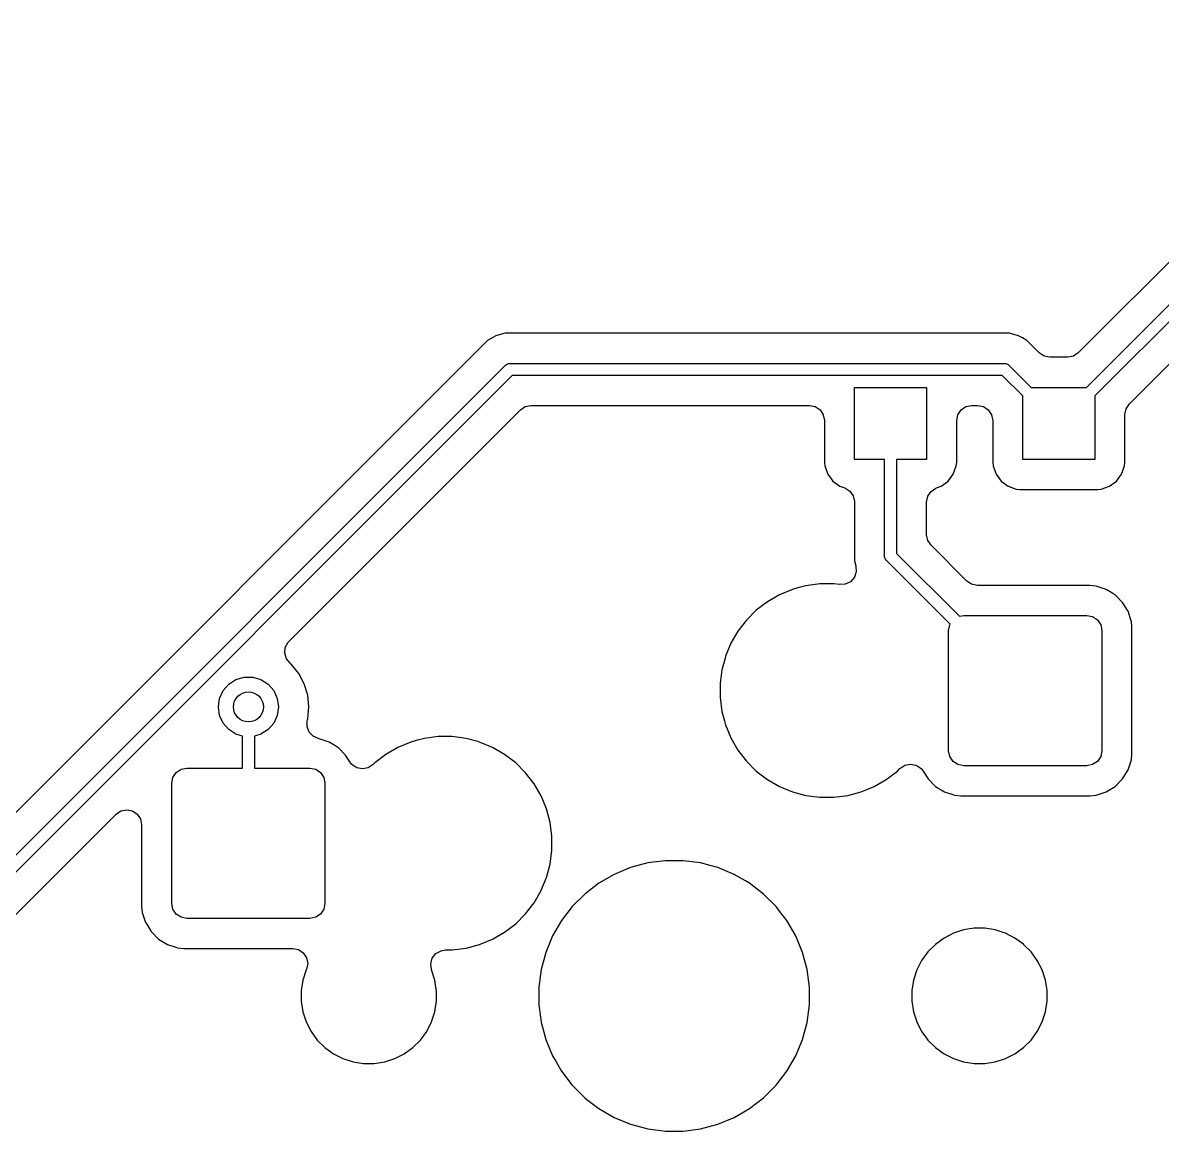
# Model space of a CAD drawing. Extents: x 17 to 170, y -181 to -32.
# Drawn here: x 57.49 to 76.45, y -110.19 to -91.74 of the extents above; entities that cross this region are included whole.
import ezdxf

# ---------------------------------------------------------------- set-up
doc = ezdxf.new("R2010")
doc.units = 0
doc.layers.add('BLACK', color=7, linetype='CONTINUOUS')

msp = doc.modelspace()

# ---------------------------------------------------------------- linework, layer by layer
at = {"layer": 'BLACK', "linetype": 'CONTINUOUS'}
for p, q in [((80.54198, -91.743784), (75.049194, -97.23657)), ((75.183578, -97.81), (80.951789, -92.041789)), ((81.063922, -92.2125), (75.325, -97.951422)), ((75.898429, -98.085805), (81.198305, -92.78593)), ((65.221283, -97.02948), (65.109479, -97.141283)), ((65.221285, -97.029479), (65.221283, -97.02948)), ((65.358216, -96.950422), (65.221285, -97.029479)), ((65.358219, -96.950421), (65.358216, -96.950422)), ((65.491935, -96.914591), (65.358219, -96.950421)), ((65.491936, -96.914592), (65.491935, -96.914591)), ((65.510941, -96.9095), (65.491936, -96.914592)), ((73.730666, -96.9095), (65.510941, -96.9095)), ((73.730682, -96.909499), (73.730666, -96.9095)), ((73.745943, -96.909499), (73.730682, -96.909499)), ((73.904057, -96.909499), (73.745943, -96.909499)), ((73.923086, -96.914598), (73.904057, -96.909499)), ((74.056784, -96.950422), (73.923086, -96.914598)), ((74.056787, -96.950424), (74.056784, -96.950422)), ((74.088792, -96.968902), (74.056787, -96.950424)), ((74.121924, -96.988031), (74.088792, -96.968902)), ((74.193716, -97.02948), (74.121924, -96.988031)), ((74.30552, -97.141284), (74.193716, -97.02948)), ((65.109478, -97.141286), (55.306286, -106.944478)), ((65.10948, -97.141284), (65.109478, -97.141286)), ((65.109479, -97.141283), (65.10948, -97.141284)), ((74.305521, -97.141286), (74.30552, -97.141284)), ((74.400805, -97.23657), (74.305521, -97.141286)), ((74.481587, -97.290546), (74.400805, -97.23657)), ((75.049194, -97.23657), (74.968412, -97.290546)), ((55.604289, -107.354289), (65.519289, -97.43929)), ((65.519289, -97.43929), (65.534442, -97.426853)), ((65.534442, -97.426853), (65.545, -97.422479)), ((65.545, -97.422479), (65.570491, -97.411921)), ((65.570491, -97.411921), (65.59, -97.41)), ((65.59, -97.41), (73.825, -97.41)), ((73.825, -97.41), (73.844509, -97.411921)), ((73.844509, -97.411921), (73.880557, -97.426853)), ((73.880557, -97.426853), (73.895711, -97.439289)), ((73.895711, -97.439289), (74.266422, -97.81)), ((74.576875, -97.3095), (74.481587, -97.290546)), ((74.873124, -97.3095), (74.576875, -97.3095)), ((74.968412, -97.290546), (74.873124, -97.3095)), ((65.631421, -97.61), (55.775, -107.466421)), ((73.783578, -97.61), (65.631421, -97.61)), ((74.125, -97.951422), (73.783578, -97.61)), ((71.325, -99.01), (71.325, -97.81)), ((71.325, -97.81), (72.525, -97.81)), ((72.525, -97.81), (72.525, -99.01)), ((74.266422, -97.81), (75.183578, -97.81)), ((74.125, -99.01), (74.125, -97.951422)), ((75.325, -97.951422), (75.325, -99.01)), ((61.917024, -102.032209), (65.765805, -98.18343)), ((65.765805, -98.18343), (65.846587, -98.129454)), ((65.846587, -98.129454), (65.941875, -98.1105)), ((65.941875, -98.1105), (70.5755, -98.1105)), ((70.5755, -98.1105), (70.670788, -98.129454)), ((70.670788, -98.129454), (70.75157, -98.18343)), ((70.75157, -98.18343), (70.805546, -98.264212)), ((73.044453, -98.264212), (73.098429, -98.183431)), ((73.098429, -98.183431), (73.17921, -98.129454)), ((73.17921, -98.129454), (73.274499, -98.1105)), ((73.274499, -98.1105), (73.3755, -98.1105)), ((73.3755, -98.1105), (73.470788, -98.129454)), ((73.470788, -98.129454), (73.55157, -98.18343)), ((73.55157, -98.18343), (73.605546, -98.264212)), ((75.825499, -98.261873), (75.844453, -98.166586)), ((75.844453, -98.166586), (75.898429, -98.085805)), ((70.805546, -98.264212), (70.8245, -98.3595)), ((70.8245, -98.3595), (70.8245, -99.057865)), ((73.025499, -98.359498), (73.044453, -98.264212)), ((73.0255, -99.057873), (73.025499, -98.359498)), ((73.605546, -98.264212), (73.6245, -98.3595)), ((73.6245, -98.3595), (73.6245, -99.057865)), ((75.8255, -98.947488), (75.825499, -98.261873)), ((75.8255, -99.057873), (75.8255, -98.947488)), ((70.8245, -99.057865), (70.8245, -99.057868)), ((70.8245, -99.057868), (70.824501, -99.057872)), ((70.824501, -99.057872), (70.824518, -99.058026)), ((70.824518, -99.058026), (70.830908, -99.11748)), ((70.830908, -99.11748), (70.830909, -99.117484)), ((70.830909, -99.117484), (70.865614, -99.210532)), ((71.825, -99.01), (71.325, -99.01)), ((71.825, -100.613), (71.825, -99.01)), ((72.525, -99.01), (72.025, -99.01)), ((72.025, -99.01), (72.025, -100.571578)), ((72.968796, -99.252331), (73.019091, -99.117483)), ((73.019091, -99.117483), (73.0255, -99.057873)), ((73.6245, -99.057865), (73.6245, -99.057868)), ((73.6245, -99.057868), (73.624501, -99.057872)), ((73.624501, -99.057872), (73.624518, -99.058026)), ((73.624518, -99.058026), (73.630908, -99.11748)), ((73.630908, -99.11748), (73.630909, -99.117484)), ((73.630909, -99.117484), (73.665614, -99.210532)), ((75.325, -99.01), (74.125, -99.01)), ((75.768796, -99.252331), (75.819091, -99.117483)), ((75.819091, -99.117483), (75.8255, -99.057873)), ((70.865614, -99.210532), (70.881204, -99.252331)), ((70.881204, -99.252331), (70.967454, -99.367546)), ((72.882546, -99.367546), (72.968796, -99.252331)), ((73.665614, -99.210532), (73.681204, -99.252331)), ((73.681204, -99.252331), (73.767454, -99.367546)), ((75.682546, -99.367546), (75.768796, -99.252331)), ((70.967454, -99.367546), (71.082669, -99.453796)), ((71.082669, -99.453796), (71.162517, -99.483577)), ((71.162517, -99.483577), (71.245171, -99.534634)), ((72.59843, -99.540807), (72.679212, -99.486831)), ((72.679212, -99.486831), (72.687455, -99.483587)), ((72.687455, -99.483587), (72.767331, -99.453796)), ((72.767331, -99.453796), (72.882546, -99.367546)), ((73.767454, -99.367546), (73.882669, -99.453796)), ((73.882669, -99.453796), (74.017517, -99.504091)), ((74.017517, -99.504091), (74.077127, -99.5105)), ((74.077127, -99.5105), (75.372872, -99.510499)), ((75.372872, -99.510499), (75.432483, -99.504091)), ((75.432483, -99.504091), (75.567331, -99.453796)), ((75.567331, -99.453796), (75.682546, -99.367546)), ((71.245171, -99.534634), (71.301997, -99.613437)), ((71.301997, -99.613437), (71.324341, -99.707987)), ((71.324341, -99.707987), (71.3245, -99.716877)), ((71.3245, -99.716877), (71.3245, -100.518665)), ((72.5255, -99.716877), (72.544454, -99.621589)), ((72.5255, -100.261125), (72.5255, -99.716877)), ((72.544454, -99.621589), (72.59843, -99.540807)), ((72.544454, -100.356413), (72.5255, -100.261125)), ((72.59843, -100.437195), (72.544454, -100.356413)), ((73.192805, -101.03157), (72.59843, -100.437195)), ((71.3245, -100.518665), (71.324499, -100.518683)), ((71.324499, -100.518683), (71.324499, -100.533943)), ((71.324499, -100.533943), (71.324499, -100.692057)), ((71.826921, -100.632509), (71.825, -100.613)), ((71.841853, -100.668557), (71.826921, -100.632509)), ((71.854289, -100.683711), (71.841853, -100.668557)), ((72.025, -100.571578), (73.072288, -101.618866)), ((71.324499, -100.692057), (71.332051, -100.720241)), ((71.332051, -100.720241), (71.348207, -100.780536)), ((71.348207, -100.780536), (71.354561, -100.877483)), ((72.918591, -101.748013), (71.854289, -100.683711)), ((71.259272, -101.042527), (71.172136, -101.085497)), ((71.323331, -100.969482), (71.259272, -101.042527)), ((71.354561, -100.877483), (71.323331, -100.969482)), ((73.273587, -101.085546), (73.192805, -101.03157)), ((70.293051, -101.17012), (70.078041, -101.259179)), ((70.383832, -101.145795), (70.293051, -101.17012)), ((70.517874, -101.109879), (70.383832, -101.145795)), ((70.517878, -101.109878), (70.517874, -101.109879)), ((70.51788, -101.109878), (70.517878, -101.109878)), ((70.748628, -101.0795), (70.51788, -101.109878)), ((70.981372, -101.0795), (70.748628, -101.0795)), ((70.981373, -101.0795), (70.981372, -101.0795)), ((71.075191, -101.091851), (70.981373, -101.0795)), ((71.172136, -101.085497), (71.075191, -101.091851)), ((73.368875, -101.1045), (73.273587, -101.085546)), ((75.242009, -101.1045), (73.368875, -101.1045)), ((75.242011, -101.1045), (75.242009, -101.1045)), ((75.293403, -101.10975), (75.242011, -101.1045)), ((75.344797, -101.115001), (75.293403, -101.10975)), ((75.344798, -101.115001), (75.344797, -101.115001)), ((75.344802, -101.115002), (75.344798, -101.115001)), ((75.511332, -101.170184), (75.344802, -101.115002)), ((75.511332, -101.170185), (75.51133, -101.170184)), ((75.51133, -101.170184), (75.511332, -101.170184)), ((75.511334, -101.170186), (75.511332, -101.170185)), ((75.606136, -101.22866), (75.511334, -101.170186)), ((75.655615, -101.259179), (75.606136, -101.22866)), ((69.876467, -101.375558), (69.691819, -101.517244)), ((70.078032, -101.259184), (69.876467, -101.375558)), ((70.078041, -101.259179), (70.078032, -101.259184)), ((75.660656, -101.262288), (75.655615, -101.259179)), ((75.784712, -101.386344), (75.660656, -101.262288)), ((75.876814, -101.535666), (75.784712, -101.386344)), ((69.691815, -101.517247), (69.527247, -101.681815)), ((69.691819, -101.517244), (69.691815, -101.517247)), ((73.072288, -101.618866), (73.142, -101.605)), ((73.142, -101.605), (75.192, -101.605)), ((75.192, -101.605), (75.287671, -101.62403)), ((75.882283, -101.552171), (75.876814, -101.535666)), ((75.925408, -101.682314), (75.882283, -101.552171)), ((69.527244, -101.681819), (69.385558, -101.866467)), ((69.527247, -101.681815), (69.527244, -101.681819)), ((72.892, -101.855), (72.91103, -101.759329)), ((72.91103, -101.759329), (72.918591, -101.748013)), ((75.287671, -101.62403), (75.368777, -101.678223)), ((75.368777, -101.678223), (75.42297, -101.759329)), ((75.42297, -101.759329), (75.442, -101.855)), ((75.931999, -101.702203), (75.925408, -101.682314)), ((75.942499, -101.804992), (75.931999, -101.702203)), ((75.9425, -103.905009), (75.942499, -101.804992)), ((69.385558, -101.866467), (69.269184, -102.068032)), ((72.892, -103.855), (72.892, -101.855)), ((75.442, -101.855), (75.442, -103.855)), ((61.845304, -102.232674), (61.854827, -102.135987)), ((61.854827, -102.135987), (61.900625, -102.050304)), ((61.900625, -102.050304), (61.917024, -102.032209)), ((69.269179, -102.068041), (69.18012, -102.283051)), ((69.269184, -102.068032), (69.269179, -102.068041)), ((61.873507, -102.325646), (61.845304, -102.232674)), ((61.935139, -102.400745), (61.873507, -102.325646)), ((69.165722, -102.336785), (69.119879, -102.507874)), ((69.18012, -102.283051), (69.165722, -102.336785)), ((61.952709, -102.415165), (61.935139, -102.400745)), ((62.028794, -102.507874), (61.952709, -102.415165)), ((62.077737, -102.567511), (62.028794, -102.507874)), ((62.170637, -102.741314), (62.077737, -102.567511)), ((69.119878, -102.50788), (69.096559, -102.685006)), ((69.119879, -102.507874), (69.119878, -102.507878)), ((69.119878, -102.507878), (69.119878, -102.50788)), ((60.821199, -102.855728), (60.914396, -102.748173)), ((60.914396, -102.748173), (61.034118, -102.671232)), ((61.034118, -102.671232), (61.170669, -102.631137)), ((61.170669, -102.631137), (61.312983, -102.631137)), ((61.312983, -102.631137), (61.449534, -102.671232)), ((61.449534, -102.671232), (61.569256, -102.748173)), ((61.569256, -102.748173), (61.662453, -102.855728)), ((62.170638, -102.741318), (62.170637, -102.741314)), ((62.17064, -102.741321), (62.170638, -102.741318)), ((62.22785, -102.929916), (62.17064, -102.741321)), ((69.096559, -102.685006), (69.0895, -102.738628)), ((69.0895, -102.738628), (69.0895, -102.971372)), ((60.76208, -102.985182), (60.821199, -102.855728)), ((61.662453, -102.855728), (61.721572, -102.985182)), ((62.247167, -103.126048), (62.22785, -102.929916)), ((60.741826, -103.126048), (60.76208, -102.985182)), ((60.76208, -103.266914), (60.741826, -103.126048)), ((61.721572, -102.985182), (61.741826, -103.126048)), ((61.741826, -103.126048), (61.721572, -103.266914)), ((62.22785, -103.32218), (62.247167, -103.126048)), ((69.0895, -102.971372), (69.119879, -103.202126)), ((60.821199, -103.396368), (60.76208, -103.266914)), ((61.721572, -103.266914), (61.662453, -103.396368)), ((62.22322, -103.33744), (62.22785, -103.32218)), ((69.119879, -103.202126), (69.161426, -103.357181)), ((60.914396, -103.503923), (60.821199, -103.396368)), ((61.034118, -103.580864), (60.914396, -103.503923)), ((61.569256, -103.503923), (61.449534, -103.580864)), ((61.662453, -103.396368), (61.569256, -103.503923)), ((62.216603, -103.454732), (62.218018, -103.357587)), ((62.252472, -103.545023), (62.216603, -103.454732)), ((62.218018, -103.357587), (62.22322, -103.33744)), ((69.161426, -103.357181), (69.18012, -103.426948)), ((69.18012, -103.426948), (69.269179, -103.641958)), ((61.14, -103.611953), (61.034118, -103.580864)), ((61.14, -104.145), (61.14, -103.611953)), ((61.449534, -103.580864), (61.34, -103.613026)), ((61.34, -103.613026), (61.34, -104.145)), ((62.320164, -103.614715), (62.252472, -103.545023)), ((62.409372, -103.653197), (62.320164, -103.614715)), ((62.417795, -103.655), (62.409372, -103.653197)), ((62.584332, -103.710184), (62.417795, -103.655)), ((64.033832, -103.685795), (63.943051, -103.71012)), ((64.167874, -103.649879), (64.033832, -103.685795)), ((64.167878, -103.649878), (64.167874, -103.649879)), ((64.16788, -103.649878), (64.167878, -103.649878)), ((64.398628, -103.6195), (64.16788, -103.649878)), ((64.631372, -103.6195), (64.398628, -103.6195)), ((64.862119, -103.649878), (64.631372, -103.6195)), ((64.862126, -103.649879), (64.862119, -103.649878)), ((65.055271, -103.701632), (64.862126, -103.649879)), ((65.086948, -103.71012), (65.055271, -103.701632)), ((69.269179, -103.641958), (69.269184, -103.641967)), ((69.269184, -103.641967), (69.269185, -103.641969)), ((69.269185, -103.641969), (69.385558, -103.843532)), ((62.584332, -103.710185), (62.58433, -103.710184)), ((62.58433, -103.710184), (62.584332, -103.710184)), ((62.584334, -103.710186), (62.584332, -103.710185)), ((62.679136, -103.76866), (62.584334, -103.710186)), ((62.728615, -103.799179), (62.679136, -103.76866)), ((62.733656, -103.802288), (62.728615, -103.799179)), ((62.857712, -103.926344), (62.733656, -103.802288)), ((63.728032, -103.799184), (63.526467, -103.915558)), ((63.728041, -103.799179), (63.728032, -103.799184)), ((63.943051, -103.71012), (63.728041, -103.799179)), ((65.301958, -103.799179), (65.086948, -103.71012)), ((65.301967, -103.799184), (65.301958, -103.799179)), ((65.301969, -103.799185), (65.301967, -103.799184)), ((65.503532, -103.915558), (65.301969, -103.799185)), ((69.385558, -103.843532), (69.527244, -104.028181)), ((72.91103, -103.950671), (72.892, -103.855)), ((75.442, -103.855), (75.42297, -103.950671)), ((62.857713, -103.926346), (62.857712, -103.926344)), ((62.857714, -103.926347), (62.857713, -103.926346)), ((62.927012, -104.038698), (62.857714, -103.926347)), ((62.962869, -104.084048), (62.927012, -104.038698)), ((63.043649, -104.138026), (62.962869, -104.084048)), ((63.315008, -104.084053), (63.234226, -104.138028)), ((63.341805, -104.057256), (63.315008, -104.084053)), ((63.341819, -104.057244), (63.341805, -104.057256)), ((63.526467, -103.915558), (63.341819, -104.057244)), ((65.688181, -104.057244), (65.503532, -103.915558)), ((65.852756, -104.221819), (65.688181, -104.057244)), ((69.527244, -104.028181), (69.691819, -104.192756)), ((72.162466, -104.095274), (72.257754, -104.076319)), ((72.257754, -104.076319), (72.353043, -104.095272)), ((72.965223, -104.031777), (72.91103, -103.950671)), ((73.046329, -104.08597), (72.965223, -104.031777)), ((75.368777, -104.031777), (75.287671, -104.08597)), ((75.42297, -103.950671), (75.368777, -104.031777)), ((75.876814, -104.174334), (75.931999, -104.007797)), ((75.931999, -104.007797), (75.9425, -103.905009)), ((59.98403, -104.299329), (60.038223, -104.218223)), ((60.038223, -104.218223), (60.119329, -104.16403)), ((60.119329, -104.16403), (60.215, -104.145)), ((60.215, -104.145), (61.14, -104.145)), ((61.34, -104.145), (62.265, -104.145)), ((62.265, -104.145), (62.360671, -104.16403)), ((62.360671, -104.16403), (62.441777, -104.218223)), ((62.441777, -104.218223), (62.49597, -104.299329)), ((63.138937, -104.156981), (63.043649, -104.138026)), ((63.234226, -104.138028), (63.138937, -104.156981)), ((65.994442, -104.406468), (65.852756, -104.221819)), ((69.691819, -104.192756), (69.876468, -104.334442)), ((71.853532, -104.334442), (72.038181, -104.192756)), ((72.038181, -104.192756), (72.081686, -104.149251)), ((72.081686, -104.149251), (72.162466, -104.095274)), ((72.353043, -104.095272), (72.433825, -104.149248)), ((72.433825, -104.149248), (72.469685, -104.1946)), ((72.469685, -104.1946), (72.549285, -104.323652)), ((73.142, -104.105), (73.046329, -104.08597)), ((75.192, -104.105), (73.142, -104.105)), ((75.287671, -104.08597), (75.192, -104.105)), ((75.784712, -104.323656), (75.876814, -104.174334)), ((59.965, -104.395), (59.98403, -104.299329)), ((59.965, -106.395), (59.965, -104.395)), ((62.49597, -104.299329), (62.515, -104.395)), ((62.515, -104.395), (62.515, -106.395)), ((66.110815, -104.608031), (65.994442, -104.406468)), ((69.876468, -104.334442), (70.078031, -104.450815)), ((70.078031, -104.450815), (70.078034, -104.450816)), ((70.078034, -104.450816), (70.078041, -104.45082)), ((70.078041, -104.45082), (70.293051, -104.539879)), ((71.436948, -104.539879), (71.651958, -104.45082)), ((71.651958, -104.45082), (71.651961, -104.450818)), ((71.651961, -104.450818), (71.651969, -104.450815)), ((71.651969, -104.450815), (71.853532, -104.334442)), ((72.549285, -104.323652), (72.549286, -104.323653)), ((72.549286, -104.323653), (72.549288, -104.323656)), ((72.549288, -104.323656), (72.673344, -104.447712)), ((72.673344, -104.447712), (72.822666, -104.539814)), ((75.511334, -104.539814), (75.660656, -104.447712)), ((75.660656, -104.447712), (75.784712, -104.323656)), ((66.110815, -104.608032), (66.110815, -104.608031)), ((66.11082, -104.608041), (66.110815, -104.608032)), ((66.199879, -104.823051), (66.11082, -104.608041)), ((70.293051, -104.539879), (70.293055, -104.53988)), ((70.293055, -104.53988), (70.29306, -104.539882)), ((70.29306, -104.539882), (70.517874, -104.600121)), ((70.517874, -104.600121), (70.748628, -104.6305)), ((70.748628, -104.6305), (70.981372, -104.6305)), ((70.981372, -104.6305), (71.212126, -104.600121)), ((71.212126, -104.600121), (71.43694, -104.539882)), ((71.43694, -104.539882), (71.436945, -104.539879)), ((71.436945, -104.539879), (71.436948, -104.539879)), ((72.822666, -104.539814), (72.822669, -104.539815)), ((72.822669, -104.539815), (72.822667, -104.539815)), ((72.822667, -104.539815), (72.959028, -104.585)), ((72.959028, -104.585), (72.989203, -104.594999)), ((72.989203, -104.594999), (73.091991, -104.6055)), ((73.091991, -104.6055), (75.242008, -104.605499)), ((75.242008, -104.605499), (75.344797, -104.594999)), ((75.344797, -104.594999), (75.511334, -104.539814)), ((59.120212, -104.855827), (59.2155, -104.836873)), ((59.2155, -104.836873), (59.310788, -104.855827)), ((66.19988, -104.823055), (66.199879, -104.823051)), ((66.199882, -104.82306), (66.19988, -104.823055)), ((66.260121, -105.047874), (66.199882, -104.82306)), ((56.348428, -107.600806), (59.039433, -104.9098)), ((59.039433, -104.9098), (59.120212, -104.855827)), ((59.310788, -104.855827), (59.39157, -104.909803)), ((59.39157, -104.909803), (59.445546, -104.990585)), ((59.445546, -104.990585), (59.4645, -105.085873)), ((59.4645, -105.085873), (59.4645, -106.445006)), ((66.2905, -105.278628), (66.260121, -105.047874)), ((66.2905, -105.511372), (66.2905, -105.278628)), ((66.260121, -105.742126), (66.2905, -105.511372)), ((66.199882, -105.96694), (66.260121, -105.742126)), ((67.885011, -105.723006), (67.600049, -105.79936)), ((68.177493, -105.6845), (67.885011, -105.723006)), ((68.177494, -105.6845), (68.177493, -105.6845)), ((68.472506, -105.6845), (68.177494, -105.6845)), ((68.472507, -105.6845), (68.472506, -105.6845)), ((68.764989, -105.723006), (68.472507, -105.6845)), ((68.764993, -105.723007), (68.764988, -105.723006)), ((68.764988, -105.723006), (68.764989, -105.723006)), ((68.926555, -105.766297), (68.764993, -105.723007)), ((69.04995, -105.79936), (68.926555, -105.766297)), ((66.114204, -106.173789), (66.199879, -105.966948)), ((66.199879, -105.966945), (66.199882, -105.96694)), ((66.199879, -105.966948), (66.199879, -105.966945)), ((67.327496, -105.912255), (67.07201, -106.059759)), ((67.3275, -105.912253), (67.327496, -105.912255)), ((67.600049, -105.79936), (67.3275, -105.912253)), ((69.322499, -105.912253), (69.04995, -105.79936)), ((69.322503, -105.912255), (69.322499, -105.912253)), ((69.322505, -105.912256), (69.322503, -105.912255)), ((69.322507, -105.912257), (69.322505, -105.912256)), ((69.509526, -106.020232), (69.322507, -105.912257)), ((67.072005, -106.059762), (66.837963, -106.239349)), ((67.07201, -106.059759), (67.072005, -106.059762)), ((69.577989, -106.059759), (69.509526, -106.020232)), ((69.577994, -106.059762), (69.577989, -106.059759)), ((69.812036, -106.239349), (69.577994, -106.059762)), ((65.994442, -106.383532), (66.110815, -106.181969)), ((66.110815, -106.181969), (66.114204, -106.173789)), ((66.837963, -106.239349), (66.629349, -106.447963)), ((69.812037, -106.23935), (69.812036, -106.239349)), ((69.812042, -106.239354), (69.812037, -106.23935)), ((70.020646, -106.447958), (69.812042, -106.239354)), ((59.4645, -106.445006), (59.475001, -106.5478)), ((59.475001, -106.5478), (59.530185, -106.714331)), ((59.98403, -106.490671), (59.965, -106.395)), ((60.038223, -106.571777), (59.98403, -106.490671)), ((62.49597, -106.490671), (62.441777, -106.571777)), ((62.515, -106.395), (62.49597, -106.490671)), ((65.852756, -106.568181), (65.994442, -106.383532)), ((66.629349, -106.447963), (66.449762, -106.682005)), ((70.020649, -106.447962), (70.020646, -106.447958)), ((70.02065, -106.447963), (70.020649, -106.447962)), ((70.078098, -106.52283), (70.02065, -106.447963)), ((70.200238, -106.682006), (70.078098, -106.52283)), ((59.530185, -106.714331), (59.530186, -106.714334)), ((59.530186, -106.714334), (59.537629, -106.726401)), ((59.537629, -106.726401), (59.622285, -106.863652)), ((60.119329, -106.62597), (60.038223, -106.571777)), ((60.215, -106.645), (60.119329, -106.62597)), ((62.265, -106.645), (60.215, -106.645)), ((62.360671, -106.62597), (62.265, -106.645)), ((62.441777, -106.571777), (62.360671, -106.62597)), ((65.503532, -106.874442), (65.688181, -106.732756)), ((65.688181, -106.732756), (65.852756, -106.568181)), ((66.449759, -106.68201), (66.302255, -106.937496)), ((66.449762, -106.682005), (66.449759, -106.68201)), ((70.347743, -106.937493), (70.200238, -106.682006)), ((59.622285, -106.863652), (59.622288, -106.863656)), ((59.622288, -106.863656), (59.746344, -106.987712)), ((65.301969, -106.990815), (65.503532, -106.874442)), ((72.972947, -106.891963), (72.81511, -106.972385)), ((72.972956, -106.891959), (72.972947, -106.891963)), ((72.972958, -106.891958), (72.972956, -106.891958)), ((72.972956, -106.891958), (72.972956, -106.891959)), ((73.141445, -106.837214), (72.972958, -106.891958)), ((73.141448, -106.837213), (73.141445, -106.837214)), ((73.14145, -106.837213), (73.141448, -106.837213)), ((73.141456, -106.837211), (73.14145, -106.837213)), ((73.316411, -106.8095), (73.141456, -106.837211)), ((73.316421, -106.8095), (73.316411, -106.8095)), ((73.493579, -106.8095), (73.316421, -106.8095)), ((73.493588, -106.8095), (73.493579, -106.8095)), ((73.668543, -106.837211), (73.493588, -106.8095)), ((73.668549, -106.837213), (73.668543, -106.837211)), ((73.668555, -106.837214), (73.668549, -106.837213)), ((73.81559, -106.884988), (73.668555, -106.837214)), ((73.837042, -106.891958), (73.81559, -106.884988)), ((73.83705, -106.891962), (73.837042, -106.891958)), ((73.837052, -106.891963), (73.83705, -106.891962)), ((73.994889, -106.972385), (73.837052, -106.891963)), ((59.746344, -106.987712), (59.895666, -107.079814)), ((59.895666, -107.079814), (59.895669, -107.079815)), ((59.895669, -107.079815), (59.895667, -107.079815)), ((59.895667, -107.079815), (60.032028, -107.125)), ((64.862126, -107.140121), (65.08694, -107.079882)), ((65.08694, -107.079882), (65.086945, -107.079879)), ((65.086945, -107.079879), (65.086948, -107.079879)), ((65.086948, -107.079879), (65.301958, -106.99082)), ((65.301958, -106.99082), (65.301961, -106.990818)), ((65.301961, -106.990818), (65.301969, -106.990815)), ((66.302253, -106.9375), (66.18936, -107.210049)), ((66.302255, -106.937496), (66.302253, -106.9375)), ((70.460639, -107.210048), (70.347743, -106.937493)), ((72.671789, -107.076514), (72.546514, -107.201789)), ((72.81511, -106.972385), (72.671789, -107.076514)), ((74.135573, -107.074598), (73.994889, -106.972385)), ((74.138214, -107.076517), (74.135573, -107.074598)), ((74.263483, -107.201786), (74.138214, -107.076517)), ((60.032028, -107.125), (60.062203, -107.134999)), ((60.062203, -107.134999), (60.164991, -107.1455)), ((60.164991, -107.1455), (61.977761, -107.145499)), ((61.977761, -107.145499), (62.073049, -107.164453)), ((62.073049, -107.164453), (62.15383, -107.218429)), ((62.15383, -107.218429), (62.207807, -107.299211)), ((62.207807, -107.299211), (62.226761, -107.394499)), ((64.274507, -107.399962), (64.300879, -107.306455)), ((64.300879, -107.306455), (64.361028, -107.230158)), ((64.361028, -107.230158), (64.445795, -107.182686)), ((64.445795, -107.182686), (64.522739, -107.1705)), ((64.522739, -107.1705), (64.631372, -107.1705)), ((64.631372, -107.1705), (64.862126, -107.140121)), ((66.18936, -107.210049), (66.113006, -107.495011)), ((70.536993, -107.495007), (70.460639, -107.210048)), ((72.546514, -107.201789), (72.442385, -107.34511)), ((74.367614, -107.34511), (74.263483, -107.201786)), ((62.207807, -107.489787), (62.203935, -107.498185)), ((62.226761, -107.394499), (62.207807, -107.489787)), ((64.285925, -107.496444), (64.274507, -107.399962)), ((64.28804, -107.502955), (64.285925, -107.496444)), ((66.113006, -107.495011), (66.0745, -107.787493)), ((70.5755, -107.787494), (70.536993, -107.495007)), ((72.442385, -107.34511), (72.361963, -107.502947)), ((74.448042, -107.502958), (74.367614, -107.34511)), ((62.147211, -107.671456), (62.1195, -107.846411)), ((62.147213, -107.67145), (62.147211, -107.671456)), ((62.147214, -107.671445), (62.147213, -107.671448)), ((62.147213, -107.671448), (62.147213, -107.67145)), ((62.201958, -107.502958), (62.147214, -107.671445)), ((62.203935, -107.498185), (62.201958, -107.502956)), ((62.201958, -107.502956), (62.201958, -107.502958)), ((64.288042, -107.502958), (64.28804, -107.502955)), ((64.342786, -107.671445), (64.288042, -107.502958)), ((64.342787, -107.671454), (64.342786, -107.671445)), ((64.342788, -107.671456), (64.342787, -107.671454)), ((64.361167, -107.787493), (64.342788, -107.671456)), ((72.307211, -107.671456), (72.2795, -107.846411)), ((72.307213, -107.67145), (72.307211, -107.671456)), ((72.307214, -107.671445), (72.307213, -107.671448)), ((72.307213, -107.671448), (72.307213, -107.67145)), ((72.361958, -107.502958), (72.307214, -107.671445)), ((72.361963, -107.502947), (72.361958, -107.502956)), ((72.361958, -107.502956), (72.361958, -107.502958)), ((74.502786, -107.671445), (74.448042, -107.502958)), ((74.502787, -107.671454), (74.502786, -107.671445)), ((74.502788, -107.671456), (74.502787, -107.671454)), ((74.530499, -107.846411), (74.502788, -107.671456)), ((62.1195, -107.846411), (62.1195, -108.023588)), ((64.370499, -107.846411), (64.361167, -107.787493)), ((64.3705, -107.846423), (64.370499, -107.846411)), ((64.3705, -108.023576), (64.3705, -107.846423)), ((66.0745, -107.787493), (66.0745, -108.082506)), ((70.5755, -107.846411), (70.5755, -107.787494)), ((70.5755, -108.082506), (70.5755, -107.846411)), ((72.2795, -107.846411), (72.2795, -108.023588)), ((74.5305, -107.846423), (74.530499, -107.846411)), ((74.5305, -108.023576), (74.5305, -107.846423)), ((62.1195, -108.023588), (62.147211, -108.198543)), ((64.348957, -108.159592), (64.370499, -108.023588)), ((64.370499, -108.023588), (64.3705, -108.023576)), ((72.2795, -108.023588), (72.307211, -108.198543)), ((74.508957, -108.159592), (74.530499, -108.023588)), ((74.530499, -108.023588), (74.5305, -108.023576)), ((62.147211, -108.198543), (62.147213, -108.198549)), ((62.147213, -108.198549), (62.147214, -108.198555)), ((62.147214, -108.198555), (62.201958, -108.367042)), ((64.288042, -108.367042), (64.342786, -108.198555)), ((64.342786, -108.198555), (64.348957, -108.159592)), ((66.0745, -108.082506), (66.112396, -108.370357)), ((70.536993, -108.374993), (70.5755, -108.082506)), ((72.307211, -108.198543), (72.307213, -108.198549)), ((72.307213, -108.198549), (72.307214, -108.198555)), ((72.307214, -108.198555), (72.361958, -108.367042)), ((74.448042, -108.367042), (74.502786, -108.198555)), ((74.502786, -108.198555), (74.508957, -108.159592)), ((62.201958, -108.367042), (62.201959, -108.367043)), ((62.201959, -108.367043), (62.201963, -108.367052)), ((62.201963, -108.367052), (62.282385, -108.524889)), ((64.207614, -108.52489), (64.288042, -108.367042)), ((66.112396, -108.370357), (66.113007, -108.374993)), ((66.113007, -108.374993), (66.118366, -108.394994)), ((66.118366, -108.394994), (66.18936, -108.65995)), ((70.460639, -108.659952), (70.536993, -108.374993)), ((72.361958, -108.367042), (72.361959, -108.367043)), ((72.361959, -108.367043), (72.361963, -108.367052)), ((72.361963, -108.367052), (72.442385, -108.524889)), ((74.367614, -108.52489), (74.448042, -108.367042)), ((62.282385, -108.524889), (62.336784, -108.599762)), ((62.336784, -108.599762), (62.386517, -108.668214)), ((64.103483, -108.668214), (64.207614, -108.52489)), ((72.442385, -108.524889), (72.496784, -108.599762)), ((72.496784, -108.599762), (72.546517, -108.668214)), ((74.263483, -108.668214), (74.367614, -108.52489)), ((62.386517, -108.668214), (62.511786, -108.793483)), ((62.511786, -108.793483), (62.65511, -108.897614)), ((63.83489, -108.897614), (63.978214, -108.793483)), ((63.978214, -108.793483), (64.103483, -108.668214)), ((66.18936, -108.65995), (66.302253, -108.932499)), ((70.347743, -108.932507), (70.460639, -108.659952)), ((72.546517, -108.668214), (72.671786, -108.793483)), ((72.671786, -108.793483), (72.81511, -108.897614)), ((73.99489, -108.897614), (74.138214, -108.793483)), ((74.138214, -108.793483), (74.263483, -108.668214)), ((62.65511, -108.897614), (62.812958, -108.978042)), ((62.812958, -108.978042), (62.981445, -109.032786)), ((63.508555, -109.032786), (63.677042, -108.978042)), ((63.677042, -108.978042), (63.83489, -108.897614)), ((66.302253, -108.932499), (66.302255, -108.932503)), ((66.302255, -108.932503), (66.302257, -108.932507)), ((66.302257, -108.932507), (66.360153, -109.032786)), ((70.200238, -109.187994), (70.347743, -108.932507)), ((72.81511, -108.897614), (72.972958, -108.978042)), ((72.972958, -108.978042), (73.141445, -109.032786)), ((73.668555, -109.032786), (73.837042, -108.978042)), ((73.837042, -108.978042), (73.99489, -108.897614)), ((62.981445, -109.032786), (62.981454, -109.032787)), ((62.981454, -109.032787), (62.981456, -109.032788)), ((62.981456, -109.032788), (63.156411, -109.060499)), ((63.156411, -109.060499), (63.156418, -109.060499)), ((63.156418, -109.060499), (63.156421, -109.0605)), ((63.156421, -109.0605), (63.156424, -109.0605)), ((63.156424, -109.0605), (63.333576, -109.0605)), ((63.333576, -109.0605), (63.333579, -109.0605)), ((63.333579, -109.0605), (63.333582, -109.060499)), ((63.333582, -109.060499), (63.333588, -109.060499)), ((63.333588, -109.060499), (63.508543, -109.032788)), ((63.508543, -109.032787), (63.508555, -109.032786)), ((63.508543, -109.032788), (63.508543, -109.032787)), ((66.360153, -109.032786), (66.449759, -109.187989)), ((66.449759, -109.187989), (66.449762, -109.187994)), ((66.449762, -109.187994), (66.623521, -109.414441)), ((70.020646, -109.422042), (70.200238, -109.187994)), ((73.141445, -109.032786), (73.141454, -109.032787)), ((73.141454, -109.032787), (73.141456, -109.032788)), ((73.141456, -109.032788), (73.316411, -109.060499)), ((73.316411, -109.060499), (73.316418, -109.060499)), ((73.316418, -109.060499), (73.316421, -109.0605)), ((73.316421, -109.0605), (73.316424, -109.0605)), ((73.316424, -109.0605), (73.493576, -109.0605)), ((73.493576, -109.0605), (73.493579, -109.0605)), ((73.493579, -109.0605), (73.493582, -109.060499)), ((73.493582, -109.060499), (73.493588, -109.060499)), ((73.493588, -109.060499), (73.668543, -109.032788)), ((73.668543, -109.032787), (73.668555, -109.032786)), ((73.668543, -109.032788), (73.668543, -109.032787)), ((66.623521, -109.414441), (66.629354, -109.422042)), ((66.629354, -109.422042), (66.837958, -109.630646)), ((69.812042, -109.630646), (70.020646, -109.422042)), ((66.837958, -109.630646), (66.837962, -109.630649)), ((66.837962, -109.630649), (66.837963, -109.63065)), ((66.837963, -109.63065), (66.872312, -109.657007)), ((66.872312, -109.657007), (67.072006, -109.810238)), ((69.577994, -109.810238), (69.812042, -109.630646)), ((67.072006, -109.810238), (67.327493, -109.957743)), ((67.327493, -109.957743), (67.600048, -110.070639)), ((69.049952, -110.070639), (69.322507, -109.957743)), ((69.322507, -109.957743), (69.577994, -109.810238)), ((67.600048, -110.070639), (67.885007, -110.146993)), ((67.885007, -110.146993), (68.104372, -110.175873)), ((68.521253, -110.179082), (68.764993, -110.146993)), ((68.764993, -110.146993), (69.049952, -110.070639)), ((68.104372, -110.175873), (68.177493, -110.1855)), ((68.177493, -110.1855), (68.177494, -110.1855)), ((68.177494, -110.1855), (68.472507, -110.1855)), ((68.472507, -110.1855), (68.521253, -110.179082))]:
    msp.add_line(p, q, dxfattribs=at)
at = {"layer": 'BLACK'}
msp.add_circle((61.241826, -103.126048), 0.25, dxfattribs=at)

doc.saveas('drawing.dxf')
